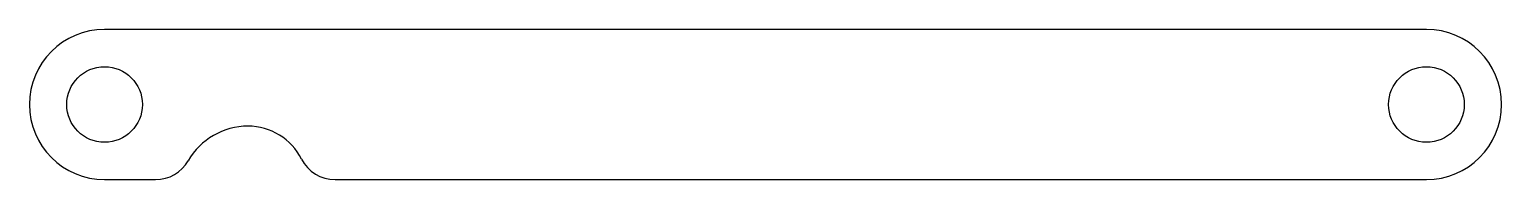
# Model space of a CAD drawing. Header units: inches. Extents: x -1.23 to 1.23, y -0.13 to 0.13.
import ezdxf

# ---------------------------------------------------------------- set-up
doc = ezdxf.new("R2010")
doc.units = ezdxf.units.IN
doc.header["$MEASUREMENT"] = 0

msp = doc.modelspace()

# ---------------------------------------------------------------- linework, layer by layer
at = {"linetype": 'Continuous', "lineweight": 25}
for p, q in [((1.1006, 0.125), (-1.1006, 0.125)), ((-1.1006, -0.125), (-1.0155, -0.125)), ((-0.7168, -0.125), (1.1006, -0.125))]:
    msp.add_line(p, q, dxfattribs=at)
for centre in [(-1.1006, 0), (1.1006, 0)]:
    msp.add_circle(centre, 0.063, dxfattribs=at)
for centre, radius, start, end in [((-1.1006, 0), 0.125, 90, 270), ((1.1006, 0), 0.125, 270, 90), ((-0.8617, -0.1511), 0.115, 90, 150.0597), ((-0.8617, -0.1361), 0.1, 26.9273, 90), ((-1.0155, -0.0625), 0.0625, 270, 330.0597), ((-0.7168, -0.0625), 0.0625, 206.9273, 270)]:
    msp.add_arc(centre, radius, start, end, dxfattribs=at)

doc.saveas('drawing.dxf')
